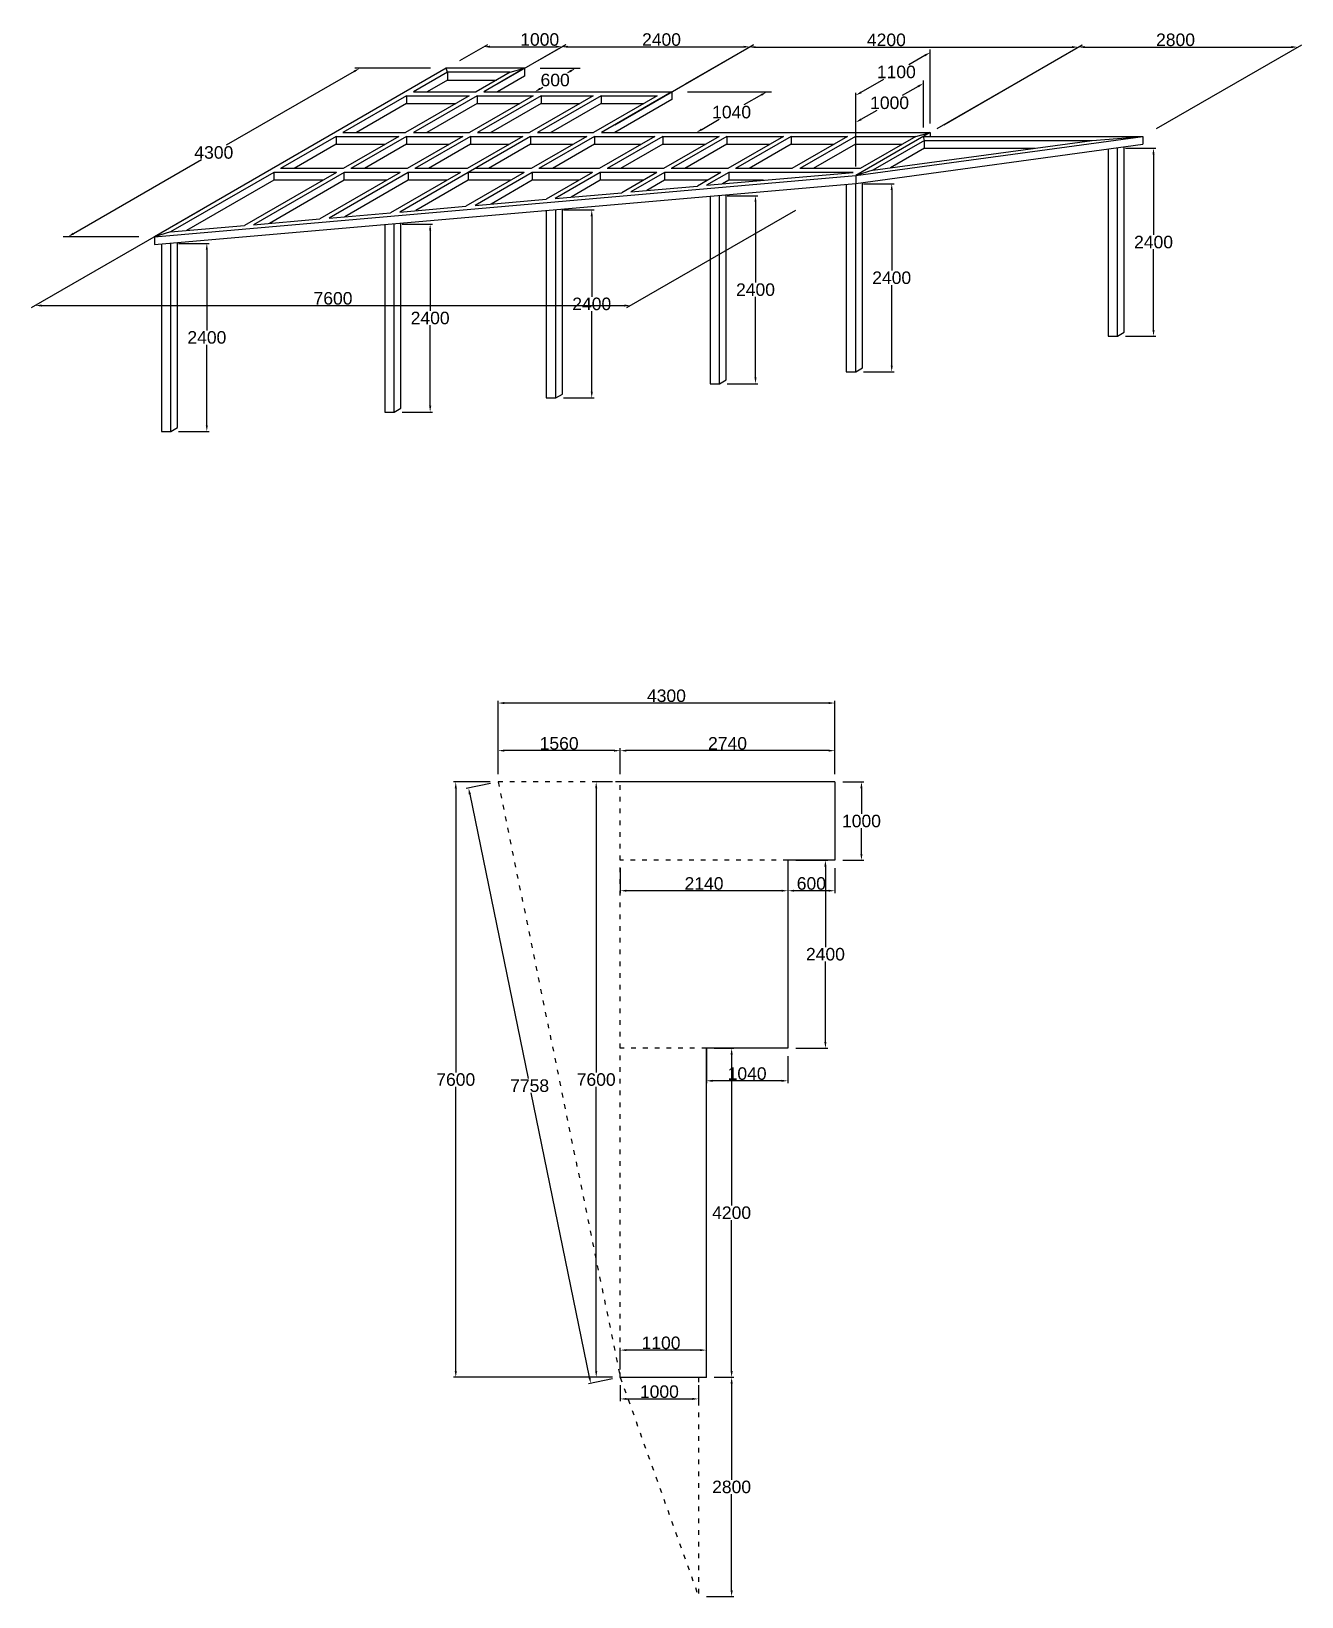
# Model space of a CAD drawing. Header units: inches. Extents: x -138455 to 599497, y -747149 to 13167.
# Drawn here: x 532911 to 549131, y -413392 to -393411 of the extents above; entities that cross this region are included whole.
import ezdxf

# ---------------------------------------------------------------- set-up
doc = ezdxf.new("R2010")
doc.units = ezdxf.units.IN
doc.header["$MEASUREMENT"] = 0
doc.header["$PDMODE"] = 35
doc.header["$PDSIZE"] = -3
doc.linetypes.add('ACAD_ISO03W100', pattern=[30, 12, -18])
doc.styles.get("Standard").update_dxf_attribs({"font": 'arial.ttf'})
doc.dimstyles.get("Standard").update_dxf_attribs({"dimtxt": 80, "dimasz": 70, "dimexe": 40, "dimexo": 80, "dimgap": 0, "dimtad": 1, "dimtih": 1, "dimtoh": 1, "dimdec": 0, "dimzin": 0, "dimdsep": 46, "dimtxsty": 'Standard', "dimcen": 0.09, "dimadec": 0, "dimazin": 0, "dimtfac": 1, "dimtdec": 0, "dimtofl": 0, "dimtmove": 0, "dimatfit": 3, "dimfxl": 0, "dimtolj": 1, "dimtzin": 0, "dimarcsym": 0})

# ---------------------------------------------------------------- blocks, each defined once
blk = doc.blocks.new('*D1262')
at = {"color": 0, "lineweight": -2, "transparency": 16777216}
for p, q in [((538870, -402892), (538870, -401955)), ((543090, -401985), (538950, -401985)), ((543170, -402892), (543170, -401955))]:
    blk.add_line(p, q, dxfattribs=at)
at = {"color": 0, "transparency": 16777216}
for points in [[(538950, -401972), (538950, -401999), (538870, -401985)], [(543090, -401972), (543090, -401999), (543170, -401985)]]:
    blk.add_solid(points, dxfattribs=at)
at = {"layer": 'Defpoints', "color": 0, "transparency": 16777216}
for p in [(538870, -401985), (538870, -402992), (543170, -402992)]:
    blk.add_point(p, dxfattribs=at)
at = {"color": 0, "transparency": 16777216, "insert": (541020, -401893), "char_height": 160, "attachment_point": 5}
blk.add_mtext('\\A1;4300', dxfattribs=at)
blk = doc.blocks.new('*D1263')
at = {"color": 0, "lineweight": -2, "transparency": 16777216}
for p, q in [((538770, -402992), (538300, -402992)), ((538330, -403072), (538330, -406701)), ((538330, -410512), (538330, -406884)), ((540330, -410592), (538300, -410592))]:
    blk.add_line(p, q, dxfattribs=at)
at = {"color": 0, "transparency": 16777216}
for points in [[(538317, -403072), (538344, -403072), (538330, -402992)], [(538317, -410512), (538344, -410512), (538330, -410592)]]:
    blk.add_solid(points, dxfattribs=at)
at = {"layer": 'Defpoints', "color": 0, "transparency": 16777216}
for p in [(538870, -402992), (538330, -410592), (540430, -410592)]:
    blk.add_point(p, dxfattribs=at)
at = {"color": 0, "transparency": 16777216, "insert": (538330, -406792), "char_height": 160, "attachment_point": 5}
blk.add_mtext('\\A1;7600', dxfattribs=at)
blk = doc.blocks.new('*D1264')
at = {"color": 0, "lineweight": -2, "transparency": 16777216}
for p, q in [((542570, -404092), (542570, -404411)), ((543170, -404092), (543170, -404411)), ((543090, -404381), (542650, -404381))]:
    blk.add_line(p, q, dxfattribs=at)
at = {"color": 0, "transparency": 16777216}
for points in [[(542650, -404368), (542650, -404394), (542570, -404381)], [(543090, -404368), (543090, -404394), (543170, -404381)]]:
    blk.add_solid(points, dxfattribs=at)
at = {"layer": 'Defpoints', "color": 0, "transparency": 16777216}
for p in [(542570, -403992), (543170, -403992), (542570, -404381)]:
    blk.add_point(p, dxfattribs=at)
at = {"color": 0, "transparency": 16777216, "insert": (542870, -404289), "char_height": 160, "attachment_point": 5}
blk.add_mtext('\\A1;600', dxfattribs=at)
blk = doc.blocks.new('*D1265')
at = {"color": 0, "lineweight": -2, "transparency": 16777216}
for p, q in [((543270, -402992), (543540, -402992)), ((543510, -403072), (543510, -403401)), ((543510, -403912), (543510, -403584)), ((543270, -403992), (543540, -403992))]:
    blk.add_line(p, q, dxfattribs=at)
at = {"color": 0, "transparency": 16777216}
for points in [[(543496, -403072), (543523, -403072), (543510, -402992)], [(543496, -403912), (543523, -403912), (543510, -403992)]]:
    blk.add_solid(points, dxfattribs=at)
at = {"layer": 'Defpoints', "color": 0, "transparency": 16777216}
for p in [(543170, -402992), (543170, -403992), (543510, -403992)]:
    blk.add_point(p, dxfattribs=at)
at = {"color": 0, "transparency": 16777216, "insert": (543510, -403492), "char_height": 160, "attachment_point": 5}
blk.add_mtext('\\A1;1000', dxfattribs=at)
blk = doc.blocks.new('*D1266')
at = {"color": 0, "lineweight": -2, "transparency": 16777216}
for p, q in [((542670, -403992), (543080, -403992)), ((543050, -404072), (543050, -405101)), ((543050, -406312), (543050, -405284)), ((542670, -406392), (543080, -406392))]:
    blk.add_line(p, q, dxfattribs=at)
at = {"color": 0, "transparency": 16777216}
for points in [[(543036, -404072), (543063, -404072), (543050, -403992)], [(543036, -406312), (543063, -406312), (543050, -406392)]]:
    blk.add_solid(points, dxfattribs=at)
at = {"layer": 'Defpoints', "color": 0, "transparency": 16777216}
for p in [(542570, -403992), (542570, -406392), (543050, -406392)]:
    blk.add_point(p, dxfattribs=at)
at = {"color": 0, "transparency": 16777216, "insert": (543050, -405192), "char_height": 160, "attachment_point": 5}
blk.add_mtext('\\A1;2400', dxfattribs=at)
blk = doc.blocks.new('*D1267')
at = {"color": 0, "lineweight": -2, "transparency": 16777216}
for p, q in [((541530, -406492), (541530, -406837)), ((542570, -406492), (542570, -406837)), ((542490, -406807), (541610, -406807))]:
    blk.add_line(p, q, dxfattribs=at)
at = {"color": 0, "transparency": 16777216}
for points in [[(541610, -406794), (541610, -406821), (541530, -406807)], [(542490, -406794), (542490, -406821), (542570, -406807)]]:
    blk.add_solid(points, dxfattribs=at)
at = {"layer": 'Defpoints', "color": 0, "transparency": 16777216}
for p in [(541530, -406392), (542570, -406392), (541530, -406807)]:
    blk.add_point(p, dxfattribs=at)
at = {"color": 0, "transparency": 16777216, "insert": (542050, -406716), "char_height": 160, "attachment_point": 5}
blk.add_mtext('\\A1;1040', dxfattribs=at)
blk = doc.blocks.new('*D1268')
at = {"color": 0, "lineweight": -2, "transparency": 16777216}
for p, q in [((541630, -406392), (541882, -406392)), ((541852, -406472), (541852, -408401)), ((541852, -410512), (541852, -408584)), ((541630, -410592), (541882, -410592))]:
    blk.add_line(p, q, dxfattribs=at)
at = {"color": 0, "transparency": 16777216}
for points in [[(541839, -406472), (541866, -406472), (541852, -406392)], [(541839, -410512), (541866, -410512), (541852, -410592)]]:
    blk.add_solid(points, dxfattribs=at)
at = {"layer": 'Defpoints', "color": 0, "transparency": 16777216}
for p in [(541530, -406392), (541530, -410592), (541852, -410592)]:
    blk.add_point(p, dxfattribs=at)
at = {"color": 0, "transparency": 16777216, "insert": (541852, -408492), "char_height": 160, "attachment_point": 5}
blk.add_mtext('\\A1;4200', dxfattribs=at)
blk = doc.blocks.new('*D1269')
at = {"color": 0, "lineweight": -2, "transparency": 16777216}
for p, q in [((540430, -410492), (540430, -410215)), ((541530, -410492), (541530, -410215)), ((541450, -410245), (540510, -410245))]:
    blk.add_line(p, q, dxfattribs=at)
at = {"color": 0, "transparency": 16777216}
for points in [[(540510, -410232), (540510, -410258), (540430, -410245)], [(541450, -410232), (541450, -410258), (541530, -410245)]]:
    blk.add_solid(points, dxfattribs=at)
at = {"layer": 'Defpoints', "color": 0, "transparency": 16777216}
for p in [(540430, -410245), (540430, -410592), (541530, -410592)]:
    blk.add_point(p, dxfattribs=at)
at = {"color": 0, "transparency": 16777216, "insert": (540951, -410153), "char_height": 160, "attachment_point": 5}
blk.add_mtext('\\A1;1100', dxfattribs=at)
blk = doc.blocks.new('*D1270')
at = {"color": 0, "lineweight": -2, "transparency": 16777216}
for p, q in [((540430, -402892), (540430, -402563)), ((543090, -402593), (540510, -402593)), ((543170, -402892), (543170, -402563))]:
    blk.add_line(p, q, dxfattribs=at)
at = {"color": 0, "transparency": 16777216}
for points in [[(540510, -402580), (540510, -402606), (540430, -402593)], [(543090, -402580), (543090, -402606), (543170, -402593)]]:
    blk.add_solid(points, dxfattribs=at)
at = {"layer": 'Defpoints', "color": 0, "transparency": 16777216}
for p in [(540430, -402593), (540430, -402992), (543170, -402992)]:
    blk.add_point(p, dxfattribs=at)
at = {"color": 0, "transparency": 16777216, "insert": (541800, -402501), "char_height": 160, "attachment_point": 5}
blk.add_mtext('\\A1;2740', dxfattribs=at)
blk = doc.blocks.new('*D1271')
at = {"color": 0, "lineweight": -2, "transparency": 16777216}
for p, q in [((540430, -404092), (540430, -404411)), ((542570, -404092), (542570, -404411)), ((542490, -404381), (540510, -404381))]:
    blk.add_line(p, q, dxfattribs=at)
at = {"color": 0, "transparency": 16777216}
for points in [[(540510, -404368), (540510, -404394), (540430, -404381)], [(542490, -404368), (542490, -404394), (542570, -404381)]]:
    blk.add_solid(points, dxfattribs=at)
at = {"layer": 'Defpoints', "color": 0, "transparency": 16777216}
for p in [(540430, -403992), (542570, -403992), (540430, -404381)]:
    blk.add_point(p, dxfattribs=at)
at = {"color": 0, "transparency": 16777216, "insert": (541500, -404289), "char_height": 160, "attachment_point": 5}
blk.add_mtext('\\A1;2140', dxfattribs=at)
blk = doc.blocks.new('*D1272')
at = {"color": 0, "lineweight": -2, "transparency": 16777216}
for p, q in [((538870, -402892), (538870, -402563)), ((540350, -402593), (538950, -402593)), ((540430, -402892), (540430, -402563))]:
    blk.add_line(p, q, dxfattribs=at)
at = {"color": 0, "transparency": 16777216}
for points in [[(538950, -402580), (538950, -402606), (538870, -402593)], [(540350, -402580), (540350, -402606), (540430, -402593)]]:
    blk.add_solid(points, dxfattribs=at)
at = {"layer": 'Defpoints', "color": 0, "transparency": 16777216}
for p in [(538870, -402593), (538870, -402992), (540430, -402992)]:
    blk.add_point(p, dxfattribs=at)
at = {"color": 0, "transparency": 16777216, "insert": (539650, -402501), "char_height": 160, "attachment_point": 5}
blk.add_mtext('\\A1;1560', dxfattribs=at)
blk = doc.blocks.new('*D1273')
at = {"color": 0, "lineweight": -2, "transparency": 16777216}
for p, q in [((538772, -403012), (538464, -403076)), ((538509, -403148), (539255, -406778)), ((540037, -410591), (539292, -406961)), ((540332, -410612), (540024, -410676))]:
    blk.add_line(p, q, dxfattribs=at)
at = {"color": 0, "transparency": 16777216}
for points in [[(538523, -403145), (538496, -403151), (538493, -403070)], [(540050, -410589), (540024, -410594), (540053, -410670)]]:
    blk.add_solid(points, dxfattribs=at)
at = {"layer": 'Defpoints', "color": 0, "transparency": 16777216}
for p in [(538870, -402992), (538493, -403070), (540430, -410592)]:
    blk.add_point(p, dxfattribs=at)
at = {"color": 0, "transparency": 16777216, "insert": (539273, -406870), "char_height": 160, "attachment_point": 5}
blk.add_mtext('\\A1;7758', dxfattribs=at)
blk = doc.blocks.new('*D1274')
at = {"color": 0, "lineweight": -2, "transparency": 16777216}
for p, q in [((540430, -410692), (540430, -410898)), ((541430, -410692), (541430, -410898)), ((540510, -410868), (541350, -410868))]:
    blk.add_line(p, q, dxfattribs=at)
at = {"color": 0, "transparency": 16777216}
for points in [[(540510, -410855), (540510, -410881), (540430, -410868)], [(541350, -410855), (541350, -410881), (541430, -410868)]]:
    blk.add_solid(points, dxfattribs=at)
at = {"layer": 'Defpoints', "color": 0, "transparency": 16777216}
for p in [(540430, -410592), (541430, -410592), (541430, -410868)]:
    blk.add_point(p, dxfattribs=at)
at = {"color": 0, "transparency": 16777216, "insert": (540930, -410776), "char_height": 160, "attachment_point": 5}
blk.add_mtext('\\A1;1000', dxfattribs=at)
blk = doc.blocks.new('*D1275')
at = {"color": 0, "lineweight": -2, "transparency": 16777216}
for p, q in [((541630, -410592), (541882, -410592)), ((541852, -410672), (541852, -411901)), ((541852, -413312), (541852, -412084)), ((541530, -413392), (541882, -413392))]:
    blk.add_line(p, q, dxfattribs=at)
at = {"color": 0, "transparency": 16777216}
for points in [[(541839, -410672), (541866, -410672), (541852, -410592)], [(541839, -413312), (541866, -413312), (541852, -413392)]]:
    blk.add_solid(points, dxfattribs=at)
at = {"layer": 'Defpoints', "color": 0, "transparency": 16777216}
for p in [(541530, -410592), (541430, -413392), (541852, -413392)]:
    blk.add_point(p, dxfattribs=at)
at = {"color": 0, "transparency": 16777216, "insert": (541852, -411992), "char_height": 160, "attachment_point": 5}
blk.add_mtext('\\A1;2800', dxfattribs=at)
blk = doc.blocks.new('*D1276')
at = {"color": 0, "lineweight": -2, "transparency": 16777216}
for p, q in [((540330, -402992), (540093, -402992)), ((540123, -403072), (540123, -406701)), ((540123, -410512), (540123, -406884)), ((540330, -410592), (540093, -410592))]:
    blk.add_line(p, q, dxfattribs=at)
at = {"color": 0, "transparency": 16777216}
for points in [[(540110, -403072), (540137, -403072), (540123, -402992)], [(540110, -410512), (540137, -410512), (540123, -410592)]]:
    blk.add_solid(points, dxfattribs=at)
at = {"layer": 'Defpoints', "color": 0, "transparency": 16777216}
for p in [(540430, -402992), (540123, -410592), (540430, -410592)]:
    blk.add_point(p, dxfattribs=at)
at = {"color": 0, "transparency": 16777216, "insert": (540123, -406792), "char_height": 160, "attachment_point": 5}
blk.add_mtext('\\A1;7600', dxfattribs=at)
blk = doc.blocks.new('*D1342')
at = {"color": 0, "lineweight": -2, "transparency": 16777216}
for p, q in [((537034, -393923), (535400, -394866)), ((538009, -393883), (537043, -393883)), ((533448, -395993), (535082, -395049)), ((534285, -396033), (533319, -396033))]:
    blk.add_line(p, q, dxfattribs=at)
at = {"color": 0, "transparency": 16777216}
for points in [[(537027, -393911), (537040, -393934), (537103, -393883)], [(533442, -395981), (533455, -396004), (533379, -396033)]]:
    blk.add_solid(points, dxfattribs=at)
at = {"layer": 'Defpoints', "color": 0, "transparency": 16777216}
for p in [(538209, -393883), (533379, -396033), (534485, -396033)]:
    blk.add_point(p, dxfattribs=at)
at = {"color": 0, "transparency": 16777216, "insert": (535241, -394958), "char_height": 160, "attachment_point": 5}
blk.add_mtext('\\A1;4300', dxfattribs=at)
blk = doc.blocks.new('*D1343')
at = {"color": 0, "lineweight": -2, "transparency": 16777216}
for p, q in [((538383, -393783), (538738, -393577)), ((538766, -393607), (539606, -393607)), ((539383, -393783), (539738, -393577))]:
    blk.add_line(p, q, dxfattribs=at)
at = {"color": 0, "transparency": 16777216}
for points in [[(538766, -393594), (538766, -393621), (538686, -393607)], [(539606, -393594), (539606, -393621), (539686, -393607)]]:
    blk.add_solid(points, dxfattribs=at)
at = {"layer": 'Defpoints', "color": 0, "transparency": 16777216}
for p in [(539686, -393607), (538209, -393883), (539209, -393883)]:
    blk.add_point(p, dxfattribs=at)
at = {"color": 0, "transparency": 16777216, "insert": (539402, -393516), "char_height": 160, "attachment_point": 5}
blk.add_mtext('\\A1;1000', dxfattribs=at)
blk = doc.blocks.new('*D1344')
at = {"color": 0, "lineweight": -2, "transparency": 16777216}
for p, q in [((539409, -393883), (539918, -393883)), ((539789, -393923), (539757, -393941)), ((538890, -394183), (539399, -394183)), ((539408, -394143), (539440, -394124))]:
    blk.add_line(p, q, dxfattribs=at)
at = {"color": 0, "transparency": 16777216}
for points in [[(539782, -393911), (539796, -393934), (539858, -393883)], [(539401, -394131), (539415, -394154), (539339, -394183)]]:
    blk.add_solid(points, dxfattribs=at)
at = {"layer": 'Defpoints', "color": 0, "transparency": 16777216}
for p in [(539209, -393883), (538690, -394183), (539339, -394183)]:
    blk.add_point(p, dxfattribs=at)
at = {"color": 0, "transparency": 16777216, "insert": (539599, -394033), "char_height": 160, "attachment_point": 5}
blk.add_mtext('\\A1;600', dxfattribs=at)
blk = doc.blocks.new('*D1345')
at = {"color": 0, "lineweight": -2, "transparency": 16777216}
for p, q in [((541290, -394183), (542362, -394183)), ((542233, -394223), (542010, -394351)), ((541470, -394663), (541693, -394534)), ((540389, -394703), (541461, -394703))]:
    blk.add_line(p, q, dxfattribs=at)
at = {"color": 0, "transparency": 16777216}
for points in [[(542226, -394211), (542239, -394234), (542302, -394183)], [(541464, -394651), (541477, -394674), (541401, -394703)]]:
    blk.add_solid(points, dxfattribs=at)
at = {"layer": 'Defpoints', "color": 0, "transparency": 16777216}
for p in [(541090, -394183), (540189, -394703), (541401, -394703)]:
    blk.add_point(p, dxfattribs=at)
at = {"color": 0, "transparency": 16777216, "insert": (541852, -394443), "char_height": 160, "attachment_point": 5}
blk.add_mtext('\\A1;1040', dxfattribs=at)
blk = doc.blocks.new('*D1334')
at = {"color": 0, "lineweight": -2, "transparency": 16777216}
for p, q in [((538863, -394083), (539736, -393579)), ((539764, -393609), (542004, -393609)), ((541263, -394083), (542136, -393579))]:
    blk.add_line(p, q, dxfattribs=at)
at = {"color": 0, "transparency": 16777216}
for points in [[(539764, -393595), (539764, -393622), (539684, -393609)], [(542004, -393595), (542004, -393622), (542084, -393609)]]:
    blk.add_solid(points, dxfattribs=at)
at = {"layer": 'Defpoints', "color": 0, "transparency": 16777216}
for p in [(542084, -393609), (538690, -394183), (541090, -394183)]:
    blk.add_point(p, dxfattribs=at)
at = {"color": 0, "transparency": 16777216, "insert": (540957, -393517), "char_height": 160, "attachment_point": 5}
blk.add_mtext('\\A1;2400', dxfattribs=at)
blk = doc.blocks.new('*D1346')
at = {"color": 0, "lineweight": -2, "transparency": 16777216}
for p, q in [((544320, -393719), (544114, -393838)), ((544389, -394587), (544389, -393645)), ((543506, -394189), (543796, -394022)), ((543436, -395137), (543436, -394195))]:
    blk.add_line(p, q, dxfattribs=at)
at = {"color": 0, "transparency": 16777216}
for points in [[(544313, -393708), (544326, -393731), (544389, -393679)], [(543499, -394178), (543512, -394201), (543436, -394229)]]:
    blk.add_solid(points, dxfattribs=at)
at = {"layer": 'Defpoints', "color": 0, "transparency": 16777216}
for p in [(543436, -394229), (544389, -394703), (543436, -395253)]:
    blk.add_point(p, dxfattribs=at)
at = {"color": 0, "transparency": 16777216, "insert": (543955, -393930), "char_height": 160, "attachment_point": 5}
blk.add_mtext('\\A1;1100', dxfattribs=at)
blk = doc.blocks.new('*D1347')
at = {"color": 0, "lineweight": -2, "transparency": 16777216}
for p, q in [((544233, -394114), (544028, -394232)), ((544303, -394637), (544303, -394039)), ((543506, -394534), (543711, -394416)), ((543436, -395137), (543436, -394539))]:
    blk.add_line(p, q, dxfattribs=at)
at = {"color": 0, "transparency": 16777216}
for points in [[(544227, -394103), (544240, -394126), (544303, -394074)], [(543499, -394523), (543512, -394546), (543436, -394574)]]:
    blk.add_solid(points, dxfattribs=at)
at = {"layer": 'Defpoints', "color": 0, "transparency": 16777216}
for p in [(543436, -394574), (544303, -394753), (543436, -395253)]:
    blk.add_point(p, dxfattribs=at)
at = {"color": 0, "transparency": 16777216, "insert": (543869, -394324), "char_height": 160, "attachment_point": 5}
blk.add_mtext('\\A1;1000', dxfattribs=at)
blk = doc.blocks.new('*D1348')
at = {"color": 0, "lineweight": -2, "transparency": 16777216}
for p, q in [((540362, -394603), (542129, -393582)), ((542157, -393612), (546197, -393612)), ((544562, -394603), (546329, -393582))]:
    blk.add_line(p, q, dxfattribs=at)
at = {"color": 0, "transparency": 16777216}
for points in [[(542157, -393599), (542157, -393626), (542077, -393612)], [(546197, -393599), (546197, -393626), (546277, -393612)]]:
    blk.add_solid(points, dxfattribs=at)
at = {"layer": 'Defpoints', "color": 0, "transparency": 16777216}
for p in [(546277, -393612), (540189, -394703), (544389, -394703)]:
    blk.add_point(p, dxfattribs=at)
at = {"color": 0, "transparency": 16777216, "insert": (543828, -393521), "char_height": 160, "attachment_point": 5}
blk.add_mtext('\\A1;4200', dxfattribs=at)
blk = doc.blocks.new('*D1335')
at = {"color": 0, "lineweight": -2, "transparency": 16777216}
for p, q in [((535066, -395698), (532911, -396942)), ((542666, -395698), (540511, -396942)), ((533043, -396912), (540483, -396912))]:
    blk.add_line(p, q, dxfattribs=at)
at = {"color": 0, "transparency": 16777216}
for points in [[(533043, -396898), (533043, -396925), (532963, -396912)], [(540483, -396898), (540483, -396925), (540563, -396912)]]:
    blk.add_solid(points, dxfattribs=at)
at = {"layer": 'Defpoints', "color": 0, "transparency": 16777216}
for p in [(535239, -395598), (542839, -395598), (540563, -396912)]:
    blk.add_point(p, dxfattribs=at)
at = {"color": 0, "transparency": 16777216, "insert": (536763, -396820), "char_height": 160, "attachment_point": 5}
blk.add_mtext('\\A1;7600', dxfattribs=at)
blk = doc.blocks.new('*D1349')
at = {"color": 0, "lineweight": -2, "transparency": 16777216}
for p, q in [((544476, -394653), (546331, -393582)), ((546359, -393612), (548999, -393612)), ((547276, -394653), (549131, -393582))]:
    blk.add_line(p, q, dxfattribs=at)
at = {"color": 0, "transparency": 16777216}
for points in [[(546359, -393598), (546359, -393625), (546279, -393612)], [(548999, -393598), (548999, -393625), (549079, -393612)]]:
    blk.add_solid(points, dxfattribs=at)
at = {"layer": 'Defpoints', "color": 0, "transparency": 16777216}
for p in [(549079, -393612), (544303, -394753), (547103, -394753)]:
    blk.add_point(p, dxfattribs=at)
at = {"color": 0, "transparency": 16777216, "insert": (547520, -393520), "char_height": 160, "attachment_point": 5}
blk.add_mtext('\\A1;2800', dxfattribs=at)
blk = doc.blocks.new('*D1336')
at = {"color": 0, "lineweight": -2, "transparency": 16777216}
for p, q in [((534792, -396119), (535182, -396119)), ((535152, -396199), (535152, -397228)), ((535152, -398439), (535152, -397411)), ((534792, -398519), (535182, -398519))]:
    blk.add_line(p, q, dxfattribs=at)
at = {"color": 0, "transparency": 16777216}
for points in [[(535138, -396199), (535165, -396199), (535152, -396119)], [(535138, -398439), (535165, -398439), (535152, -398519)]]:
    blk.add_solid(points, dxfattribs=at)
at = {"layer": 'Defpoints', "color": 0, "transparency": 16777216}
for p in [(534692, -396119), (534692, -398519), (535152, -398519)]:
    blk.add_point(p, dxfattribs=at)
at = {"color": 0, "transparency": 16777216, "insert": (535152, -397319), "char_height": 160, "attachment_point": 5}
blk.add_mtext('\\A1;2400', dxfattribs=at)
blk = doc.blocks.new('*D1337')
at = {"color": 0, "lineweight": -2, "transparency": 16777216}
for p, q in [((546879, -394902), (547269, -394902)), ((547239, -394982), (547239, -396010)), ((547239, -397222), (547239, -396193)), ((546879, -397302), (547269, -397302))]:
    blk.add_line(p, q, dxfattribs=at)
at = {"color": 0, "transparency": 16777216}
for points in [[(547225, -394982), (547252, -394982), (547239, -394902)], [(547225, -397222), (547252, -397222), (547239, -397302)]]:
    blk.add_solid(points, dxfattribs=at)
at = {"layer": 'Defpoints', "color": 0, "transparency": 16777216}
for p in [(546779, -394902), (546779, -397302), (547239, -397302)]:
    blk.add_point(p, dxfattribs=at)
at = {"color": 0, "transparency": 16777216, "insert": (547239, -396102), "char_height": 160, "attachment_point": 5}
blk.add_mtext('\\A1;2400', dxfattribs=at)
blk = doc.blocks.new('*D1338')
at = {"color": 0, "lineweight": -2, "transparency": 16777216}
for p, q in [((537644, -395871), (538033, -395871)), ((538003, -395951), (538003, -396979)), ((538003, -398191), (538003, -397163)), ((537644, -398271), (538033, -398271))]:
    blk.add_line(p, q, dxfattribs=at)
at = {"color": 0, "transparency": 16777216}
for points in [[(537990, -395951), (538017, -395951), (538003, -395871)], [(537990, -398191), (538017, -398191), (538003, -398271)]]:
    blk.add_solid(points, dxfattribs=at)
at = {"layer": 'Defpoints', "color": 0, "transparency": 16777216}
for p in [(537544, -395871), (537544, -398271), (538003, -398271)]:
    blk.add_point(p, dxfattribs=at)
at = {"color": 0, "transparency": 16777216, "insert": (538003, -397071), "char_height": 160, "attachment_point": 5}
blk.add_mtext('\\A1;2400', dxfattribs=at)
blk = doc.blocks.new('*D1339')
at = {"color": 0, "lineweight": -2, "transparency": 16777216}
for p, q in [((539706, -395691), (540096, -395691)), ((540066, -395771), (540066, -396800)), ((540066, -398011), (540066, -396983)), ((539706, -398091), (540096, -398091))]:
    blk.add_line(p, q, dxfattribs=at)
at = {"color": 0, "transparency": 16777216}
for points in [[(540053, -395771), (540080, -395771), (540066, -395691)], [(540053, -398011), (540080, -398011), (540066, -398091)]]:
    blk.add_solid(points, dxfattribs=at)
at = {"layer": 'Defpoints', "color": 0, "transparency": 16777216}
for p in [(539606, -395691), (539606, -398091), (540066, -398091)]:
    blk.add_point(p, dxfattribs=at)
at = {"color": 0, "transparency": 16777216, "insert": (540066, -396891), "char_height": 160, "attachment_point": 5}
blk.add_mtext('\\A1;2400', dxfattribs=at)
blk = doc.blocks.new('*D1340')
at = {"color": 0, "lineweight": -2, "transparency": 16777216}
for p, q in [((543536, -395357), (543926, -395357)), ((543896, -395437), (543896, -396466)), ((543896, -397677), (543896, -396649)), ((543536, -397757), (543926, -397757))]:
    blk.add_line(p, q, dxfattribs=at)
at = {"color": 0, "transparency": 16777216}
for points in [[(543883, -395437), (543910, -395437), (543896, -395357)], [(543883, -397677), (543910, -397677), (543896, -397757)]]:
    blk.add_solid(points, dxfattribs=at)
at = {"layer": 'Defpoints', "color": 0, "transparency": 16777216}
for p in [(543436, -395357), (543436, -397757), (543896, -397757)]:
    blk.add_point(p, dxfattribs=at)
at = {"color": 0, "transparency": 16777216, "insert": (543896, -396557), "char_height": 160, "attachment_point": 5}
blk.add_mtext('\\A1;2400', dxfattribs=at)
blk = doc.blocks.new('*D1341')
at = {"color": 0, "lineweight": -2, "transparency": 16777216}
for p, q in [((541797, -395509), (542187, -395509)), ((542157, -395589), (542157, -396617)), ((542157, -397829), (542157, -396801)), ((541797, -397909), (542187, -397909))]:
    blk.add_line(p, q, dxfattribs=at)
at = {"color": 0, "transparency": 16777216}
for points in [[(542144, -395589), (542170, -395589), (542157, -395509)], [(542144, -397829), (542170, -397829), (542157, -397909)]]:
    blk.add_solid(points, dxfattribs=at)
at = {"layer": 'Defpoints', "color": 0, "transparency": 16777216}
for p in [(541697, -395509), (541697, -397909), (542157, -397909)]:
    blk.add_point(p, dxfattribs=at)
at = {"color": 0, "transparency": 16777216, "insert": (542157, -396709), "char_height": 160, "attachment_point": 5}
blk.add_mtext('\\A1;2400', dxfattribs=at)

msp = doc.modelspace()

# ---------------------------------------------------------------- linework, layer by layer
for p, q in [((538209.4, -393882.5), (534485.5, -396032.5)), ((538222.7, -393932.6), (537789.8, -394182.5)), ((538222.7, -394032.6), (537963, -394182.5)), ((539209.4, -393882.5), (538209.4, -393882.5)), ((538222.7, -393932.6), (538209.4, -393882.5)), ((539022.7, -393932.6), (538222.7, -393932.6)), ((538222.7, -393932.6), (538222.7, -394032.6)), ((538222.7, -394032.6), (538849.5, -394032.6)), ((539022.7, -393932.6), (538589.8, -394182.5)), ((539209.4, -393882.5), (538689.8, -394182.5)), ((539209.4, -393982.5), (538863, -394182.5)), ((539022.7, -393932.6), (539209.4, -393882.5)), ((539209.4, -393882.5), (539209.4, -393982.5)), ((537703.2, -394232.5), (536889.1, -394702.5)), ((538503.2, -394232.5), (537689.1, -394702.5)), ((537703.2, -394232.5), (538503.2, -394232.5)), ((537703.2, -394232.5), (537703.2, -394332.5)), ((538603.2, -394232.5), (537789.1, -394702.5)), ((537789.8, -394182.5), (538589.8, -394182.5)), ((539319.8, -394232.5), (538505.8, -394702.5)), ((538603.2, -394232.5), (539319.8, -394232.5)), ((538603.2, -394232.5), (538603.2, -394332.5)), ((539419.8, -394232.5), (538605.8, -394702.5)), ((538689.8, -394182.5), (541089.8, -394182.5)), ((540086.5, -394232.5), (539272.4, -394702.5)), ((540186.5, -394232.5), (539372.4, -394702.5)), ((539419.8, -394232.5), (540086.5, -394232.5)), ((539419.8, -394232.5), (539419.8, -394332.5)), ((540903.2, -394232.5), (540089.1, -394702.5)), ((540186.5, -394232.5), (540903.2, -394232.5)), ((540186.5, -394232.5), (540186.5, -394332.5)), ((541089.8, -394182.5), (540189.1, -394702.5)), ((541089.8, -394182.5), (541089.8, -394282.5)), ((537703.2, -394332.5), (537062.3, -394702.5)), ((537703.2, -394332.5), (538330, -394332.5)), ((538603.2, -394332.5), (537962.3, -394702.5)), ((538603.2, -394332.5), (539146.6, -394332.5)), ((539419.8, -394332.5), (538779, -394702.5)), ((539419.8, -394332.5), (539913.3, -394332.5)), ((540186.5, -394332.5), (539545.6, -394702.5)), ((540186.5, -394332.5), (540730, -394332.5)), ((541089.8, -394282.5), (540362.3, -394702.5)), ((536802.5, -394752.5), (536091.9, -395162.8)), ((536802.5, -394752.5), (537602.5, -394752.5)), ((536802.5, -394752.5), (536802.5, -394852.5)), ((536889.1, -394702.5), (537689.1, -394702.5)), ((537602.5, -394752.5), (536891.9, -395162.8)), ((537702.5, -394752.5), (536991.9, -395162.8)), ((537702.5, -394752.5), (538419.2, -394752.5)), ((537702.5, -394752.5), (537702.5, -394852.5)), ((538419.2, -394752.5), (537708.6, -395162.8)), ((537789.1, -394702.5), (538505.8, -394702.5)), ((538519.2, -394752.5), (537808.6, -395162.8)), ((539185.8, -394752.5), (538475.2, -395162.8)), ((539285.8, -394752.5), (538488.6, -395212.8)), ((538519.2, -394752.5), (539185.8, -394752.5)), ((538519.2, -394752.5), (538519.2, -394852.5)), ((538605.8, -394702.5), (539272.4, -394702.5)), ((539285.8, -394752.5), (540002.5, -394752.5)), ((539285.8, -394752.5), (539285.8, -394852.5)), ((540002.5, -394752.5), (539291.9, -395162.8)), ((539372.4, -394702.5), (540089.1, -394702.5)), ((540102.5, -394752.5), (539391.9, -395162.8)), ((540102.5, -394752.5), (540872.5, -394752.5)), ((540102.5, -394752.5), (540102.5, -394852.5)), ((540872.5, -394752.5), (540161.9, -395162.8)), ((540189.1, -394702.5), (544389.1, -394702.5)), ((540972.5, -394752.5), (540261.9, -395162.8)), ((540972.5, -394752.5), (541692.5, -394752.5)), ((540972.5, -394752.5), (540972.5, -394852.5)), ((541692.5, -394752.5), (540981.9, -395162.8)), ((541792.5, -394752.5), (541081.9, -395162.8)), ((541792.5, -394752.5), (542512.5, -394752.5)), ((541792.5, -394752.5), (541792.5, -394852.5)), ((542512.5, -394752.5), (541801.9, -395162.8)), ((542612.5, -394752.5), (541901.9, -395162.8)), ((542612.5, -394752.5), (543332.5, -394752.5)), ((542612.5, -394752.5), (542612.5, -394852.5)), ((543332.5, -394752.5), (542621.9, -395162.8)), ((543432.5, -394752.5), (542721.9, -395162.8)), ((543432.5, -394752.5), (544202.5, -394752.5)), ((543432.5, -394752.5), (543432.5, -394852.5)), ((544389.1, -394702.5), (543436.5, -395252.5)), ((543436.5, -395252.5), (547102.5, -394752.5)), ((544202.5, -394752.5), (543491.9, -395162.8)), ((543654, -395184.7), (546455.9, -394802.5)), ((544315.9, -394802.5), (543654, -395184.7)), ((544202.5, -394752.5), (544389.1, -394702.5)), ((544302.5, -394752.5), (547102.5, -394752.5)), ((544315.9, -394802.5), (544302.5, -394752.5)), ((544315.9, -394802.5), (546455.9, -394802.5)), ((544315.9, -394902.5), (544315.9, -394802.5)), ((544389.1, -394702.5), (544389.1, -394752.5)), ((546455.9, -394802.5), (547102.5, -394752.5)), ((547102.5, -394752.5), (547102.5, -394852.5)), ((536802.5, -394852.5), (536265.1, -395162.8)), ((536802.5, -394852.5), (537429.3, -394852.5)), ((537702.5, -394852.5), (537165.1, -395162.8)), ((537702.5, -394852.5), (538246, -394852.5)), ((538519.2, -394852.5), (537981.8, -395162.8)), ((538519.2, -394852.5), (539012.6, -394852.5)), ((539285.8, -394852.5), (538748.4, -395162.8)), ((539285.8, -394852.5), (539829.3, -394852.5)), ((540102.5, -394852.5), (539565.1, -395162.8)), ((540102.5, -394852.5), (540699.3, -394852.5)), ((540972.5, -394852.5), (540435.1, -395162.8)), ((540972.5, -394852.5), (541519.3, -394852.5)), ((541792.5, -394852.5), (541255.1, -395162.8)), ((541792.5, -394852.5), (542339.3, -394852.5)), ((542612.5, -394852.5), (542075.1, -395162.8)), ((542612.5, -394852.5), (543159.3, -394852.5)), ((543432.5, -394852.5), (542895.1, -395162.8)), ((543432.5, -394852.5), (544029.3, -394852.5)), ((543436.5, -395352.5), (547102.5, -394852.5)), ((544315.9, -394902.5), (543880.8, -395153.7)), ((544315.9, -394902.5), (545722.7, -394902.5)), ((546658.9, -394913), (546658.9, -397301.6)), ((546778.9, -397301.6), (546778.9, -394896.6)), ((546865.5, -397251.6), (546865.5, -394884.8)), ((536005.3, -395212.8), (534689.9, -395972.2)), ((536805.3, -395212.8), (535632.1, -395890.1)), ((536905.3, -395212.8), (535749.8, -395879.9)), ((536805.3, -395212.8), (536005.3, -395212.8)), ((536005.3, -395212.8), (536005.3, -395312.8)), ((536891.9, -395162.8), (536091.9, -395162.8)), ((537622, -395212.8), (536593.9, -395806.3)), ((537722, -395212.8), (536711.7, -395796.1)), ((537622, -395212.8), (536905.3, -395212.8)), ((536905.3, -395312.8), (536905.3, -395212.8)), ((537708.6, -395162.8), (536991.9, -395162.8)), ((538388.6, -395212.8), (537496.9, -395727.6)), ((538488.6, -395212.8), (537614.6, -395717.4)), ((538388.6, -395212.8), (537722, -395212.8)), ((537722, -395212.8), (537722, -395312.8)), ((538475.2, -395162.8), (537808.6, -395162.8)), ((539205.3, -395212.8), (538458.7, -395643.8)), ((539205.3, -395212.8), (538488.6, -395212.8)), ((538488.6, -395212.8), (538488.6, -395312.8)), ((539291.9, -395162.8), (538575.2, -395162.8)), ((539305.3, -395212.8), (538576.5, -395633.6)), ((540075.3, -395212.8), (539305.3, -395212.8)), ((539305.3, -395212.8), (539305.3, -395312.8)), ((540161.9, -395162.8), (539391.9, -395162.8)), ((540075.3, -395212.8), (539483.4, -395554.5)), ((540175.3, -395212.8), (539601.1, -395544.3)), ((540895.3, -395212.8), (540175.3, -395212.8)), ((540175.3, -395212.8), (540175.3, -395312.8)), ((540981.9, -395162.8), (540261.9, -395162.8)), ((540895.3, -395212.8), (540449.1, -395470.4)), ((540995.3, -395212.8), (540566.9, -395460.1)), ((541715.3, -395212.8), (540995.3, -395212.8)), ((540995.3, -395212.8), (540995.3, -395312.8)), ((541801.9, -395162.8), (541081.9, -395162.8)), ((541715.3, -395212.8), (541414.9, -395386.2)), ((541532.7, -395376), (543405.3, -395212.8)), ((541815.3, -395212.8), (541532.7, -395376)), ((543405.3, -395212.8), (541815.3, -395212.8)), ((541815.3, -395212.8), (541815.3, -395312.8)), ((542621.9, -395162.8), (541901.9, -395162.8)), ((543491.9, -395162.8), (542721.9, -395162.8)), ((543654, -395184.7), (543436.5, -395252.5)), ((534485.5, -396032.5), (543436.5, -395252.5)), ((534485.5, -396132.5), (543436.5, -395352.5)), ((536005.3, -395312.8), (534893.9, -395954.5)), ((536905.3, -395312.8), (535953.8, -395862.1)), ((536632.1, -395312.8), (536005.3, -395312.8)), ((537448.8, -395312.8), (536905.3, -395312.8)), ((537722, -395312.8), (536915.7, -395778.3)), ((538215.4, -395312.8), (537722, -395312.8)), ((538488.6, -395312.8), (537818.6, -395699.6)), ((539032.1, -395312.8), (538488.6, -395312.8)), ((539305.3, -395312.8), (538780.5, -395615.8)), ((539902.1, -395312.8), (539305.3, -395312.8)), ((540175.3, -395312.8), (539805.1, -395526.5)), ((540722.1, -395312.8), (540175.3, -395312.8)), ((540566.9, -395460.1), (541414.9, -395386.2)), ((540995.3, -395312.8), (540770.9, -395442.3)), ((541542.1, -395312.8), (540995.3, -395312.8)), ((541815.3, -395312.8), (541736.7, -395358.2)), ((542257.7, -395312.8), (541815.3, -395312.8)), ((543316.5, -395368.9), (543316.5, -397757.5)), ((543436.5, -395252.5), (543436.5, -395352.5)), ((543436.5, -397757.5), (543436.5, -395352.5)), ((543523.1, -397707.5), (543523.1, -395345)), ((538576.5, -395633.6), (539483.4, -395554.5)), ((539601.1, -395544.3), (540449.1, -395470.4)), ((541124.3, -395554), (541123.4, -395554.5)), ((541242.1, -395543.7), (541241.1, -395544.3)), ((541446.1, -395526), (541445.1, -395526.5)), ((541577.3, -395514.5), (541577.3, -397909)), ((541697.3, -397909), (541697.3, -395504.1)), ((541783.9, -397859), (541783.9, -395496.5)), ((535749.8, -395879.9), (536593.9, -395806.3)), ((536711.7, -395796.1), (537496.9, -395727.6)), ((537614.6, -395717.4), (538458.7, -395643.8)), ((539486.4, -395696.7), (539486.4, -398091.2)), ((539606.4, -398091.2), (539606.4, -395686.3)), ((539693, -398041.2), (539693, -395678.7)), ((534689.9, -395972.2), (534485.5, -396032.5)), ((534485.5, -396032.5), (534485.5, -396132.5)), ((534689.9, -395972.2), (535632.1, -395890.1)), ((537423.6, -395876.5), (537423.6, -398271)), ((537543.6, -398271), (537543.6, -395866)), ((537630.2, -398221), (537630.2, -395858.5)), ((534571.9, -396125), (534571.9, -398519.5)), ((534691.9, -398519.5), (534691.9, -396114.5)), ((534778.6, -398469.5), (534778.6, -396107)), ((546658.9, -397301.6), (546778.9, -397301.6)), ((546778.9, -397301.6), (546865.5, -397251.6)), ((543316.5, -397757.5), (543436.5, -397757.5)), ((543436.5, -397757.5), (543523.1, -397707.5)), ((541577.3, -397909), (541697.3, -397909)), ((541697.3, -397909), (541783.9, -397859)), ((537543.6, -398271), (537630.2, -398221)), ((539486.4, -398091.2), (539606.4, -398091.2)), ((539606.4, -398091.2), (539693, -398041.2)), ((539606.4, -398091.2), (539693, -398041.2)), ((537423.6, -398271), (537543.6, -398271)), ((534571.9, -398519.5), (534691.9, -398519.5)), ((534691.9, -398519.5), (534778.6, -398469.5)), ((543170.3, -402992.4), (540430.3, -402992.4)), ((543170.3, -402992.4), (543170.3, -403992.4)), ((543170.3, -403992.4), (542570.3, -403992.4)), ((542570.3, -403992.4), (542570.3, -406392.4)), ((542570.3, -406392.4), (541530.3, -406392.4)), ((541530.3, -406392.4), (541530.3, -406655.4)), ((541530.3, -410592.4), (541530.3, -406392.4)), ((541530.3, -410592.4), (540430.3, -410592.4))]:
    msp.add_line(p, q)
at = {"linetype": 'ACAD_ISO03W100', "ltscale": 5}
for p, q in [((538870.3, -402992.4), (540430.3, -410592.4)), ((540430.3, -402992.4), (538870.3, -402992.4)), ((540430.3, -410592.4), (540430.3, -402992.4)), ((542570.3, -403992.4), (540430.3, -403992.4)), ((541530.3, -406392.4), (540430.3, -406392.4)), ((540430.3, -410592.4), (541430.3, -413392.4)), ((541430.3, -410592.4), (541430.3, -413392.4))]:
    msp.add_line(p, q, dxfattribs=at)

# ---------------------------------------------------------------- dimensions: what is measured, and where the dimension line sits
for base, p1, p2, angle, picture, middle, dimtype in [((539685.9, -393607.4), (538209.4, -393882.5), (539209.4, -393882.5), 0, '*D1343', (539401.9, -393607.4), 161), ((542083.6, -393608.7), (538689.8, -394182.5), (541089.8, -394182.5), 0, '*D1334', (540956.9, -393608.7), 161), ((546277.4, -393612.3), (540189.1, -394702.5), (544389.1, -394702.5), 0, '*D1348', (543828.5, -393612.3), 161), ((549078.7, -393611.6), (544302.5, -394752.5), (547102.5, -394752.5), 0, '*D1349', (547519.9, -393611.6), 161), ((543436.5, -394229.3), (544389.1, -394702.5), (543436.5, -395252.5), 210, '*D1346', (543955.1, -393929.8), 161), ((543436.5, -394574.1), (544302.5, -394752.5), (543436.5, -395252.5), 210, '*D1347', (543869.5, -394324.1), 161), ((543049.7, -406392.4), (542570.3, -403992.4), (542570.3, -406392.4), 270, '*D1266', (543049.7, -405192.4), 160), ((541852.4, -410592.4), (541530.3, -406392.4), (541530.3, -410592.4), 270, '*D1268', (541852.4, -408492.4), 160)]:
    dim = msp.add_linear_dim(base=base, p1=p1, p2=p2, angle=angle, dimstyle='Standard', override={"dimtxt": 160, "dimasz": 80, "dimexe": 30, "dimexo": 100, "dimgap": 10})
    dim.commit()
    dim.dimension.update_dxf_attribs({"geometry": picture, "text_midpoint": middle, "dimtype": dimtype})
for p1, p2, distance, picture, middle in [((538209.4, -393882.5), (534485.5, -396032.5), -553.3, '*D1342', (535240.9, -394957.5)), ((539209.4, -393882.5), (538689.8, -394182.5), 324.5, '*D1344', (539598.5, -394032.5)), ((541089.8, -394182.5), (540189.1, -394702.5), 606, '*D1345', (541851.5, -394442.5)), ((546778.9, -394901.6), (546778.9, -397301.6), 459.8, '*D1337', (547238.7, -396101.6)), ((543436.5, -395357.5), (543436.5, -397757.5), 459.8, '*D1340', (543896.3, -396557.5)), ((535238.9, -395597.5), (542838.9, -395597.5), -1314.1, '*D1335', (536762.7, -396820)), ((541697.3, -395509), (541697.3, -397909), 459.8, '*D1341', (542157.1, -396709)), ((539606.4, -395691.2), (539606.4, -398091.2), 459.8, '*D1339', (540066.3, -396891.2)), ((537543.6, -395871), (537543.6, -398271), 459.8, '*D1338', (538003.4, -397071)), ((534691.9, -396119.5), (534691.9, -398519.5), 459.8, '*D1336', (535151.8, -397319.5)), ((540430.3, -410592.4), (538870.3, -402992.4), 384.8, '*D1273', (539273.4, -406869.7))]:
    dim = msp.add_aligned_dim(p1=p1, p2=p2, distance=distance, dimstyle='Standard', override={"dimtxt": 160, "dimasz": 80, "dimexe": 30, "dimexo": 100, "dimgap": 10})
    dim.commit()
    dim.dimension.update_dxf_attribs({"geometry": picture, "text_midpoint": middle})
for base, p1, p2, picture, middle in [((538870.3, -401985.2), (543170.3, -402992.4), (538870.3, -402992.4), '*D1262', (541020.3, -401893.4)), ((538870.3, -402593.1), (540430.3, -402992.4), (538870.3, -402992.4), '*D1272', (539650.3, -402501.4)), ((540430.3, -402593.1), (543170.3, -402992.4), (540430.3, -402992.4), '*D1270', (541800.3, -402501.4)), ((542570.3, -404381), (543170.3, -403992.4), (542570.3, -403992.4), '*D1264', (542870.3, -404289.3)), ((541530.3, -406807.3), (542570.3, -406392.4), (541530.3, -406392.4), '*D1267', (542050.3, -406715.6)), ((541430.3, -410868), (540430.3, -410592.4), (541430.3, -410592.4), '*D1274', (540930.3, -410776.3))]:
    dim = msp.add_linear_dim(base=base, p1=p1, p2=p2, dimstyle='Standard', override={"dimtxt": 160, "dimasz": 80, "dimexe": 30, "dimexo": 100, "dimgap": 10})
    dim.commit()
    dim.dimension.update_dxf_attribs({"geometry": picture, "text_midpoint": middle})
for base, p1, p2, picture, middle in [((538330.5, -410592.4), (538870.3, -402992.4), (540430.3, -410592.4), '*D1263', (538330.5, -406792.4)), ((540123.4, -410592.4), (540430.3, -402992.4), (540430.3, -410592.4), '*D1276', (540123.4, -406792.4)), ((543509.6, -403992.4), (543170.3, -402992.4), (543170.3, -403992.4), '*D1265', (543509.6, -403492.4)), ((541852.4, -413392.4), (541530.3, -410592.4), (541430.3, -413392.4), '*D1275', (541852.4, -411992.4))]:
    dim = msp.add_linear_dim(base=base, p1=p1, p2=p2, angle=270, dimstyle='Standard', override={"dimtxt": 160, "dimasz": 80, "dimexe": 30, "dimexo": 100, "dimgap": 10})
    dim.commit()
    dim.dimension.update_dxf_attribs({"geometry": picture, "text_midpoint": middle})
for base, p1, p2, picture, middle in [((540430.3, -404381), (542570.3, -403992.4), (540430.3, -403992.4), '*D1271', (541500.3, -404381)), ((540430.3, -410244.9), (541530.3, -410592.4), (540430.3, -410592.4), '*D1269', (540950.6, -410244.9))]:
    dim = msp.add_linear_dim(base=base, p1=p1, p2=p2, dimstyle='Standard', override={"dimtxt": 160, "dimasz": 80, "dimexe": 30, "dimexo": 100, "dimgap": 10})
    dim.commit()
    dim.dimension.update_dxf_attribs({"geometry": picture, "text_midpoint": middle, "dimtype": 160})

doc.saveas('drawing.dxf')
